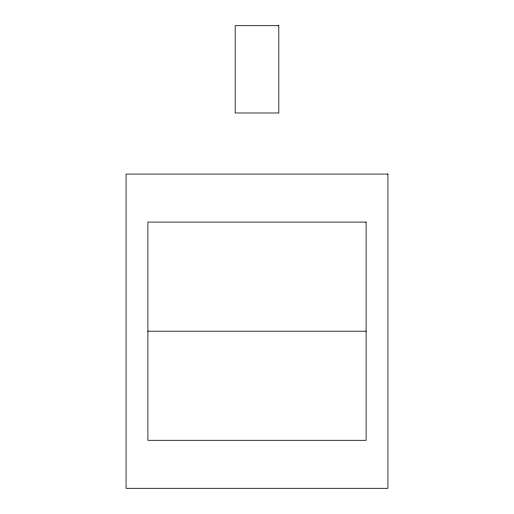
<?xml version="1.0" encoding="UTF-8"?>
<svg xmlns="http://www.w3.org/2000/svg" width="514" height="514" viewBox="0 0 514 514"><rect width="100%" height="100%" fill="white"/><g stroke="black" fill="none" stroke-linecap="round" stroke-linejoin="round"><path stroke-width="0.77" d="M147.897 331.189L366.103 331.189M278.819 25.7L235.181 25.7L235.181 112.984L278.819 112.984L278.819 25.7M387.922 174.079L126.078 174.079L126.078 488.3L387.922 488.3L387.922 174.079M366.103 222.087L147.897 222.087L147.897 440.292L366.103 440.292L366.103 222.087"/></g></svg>
